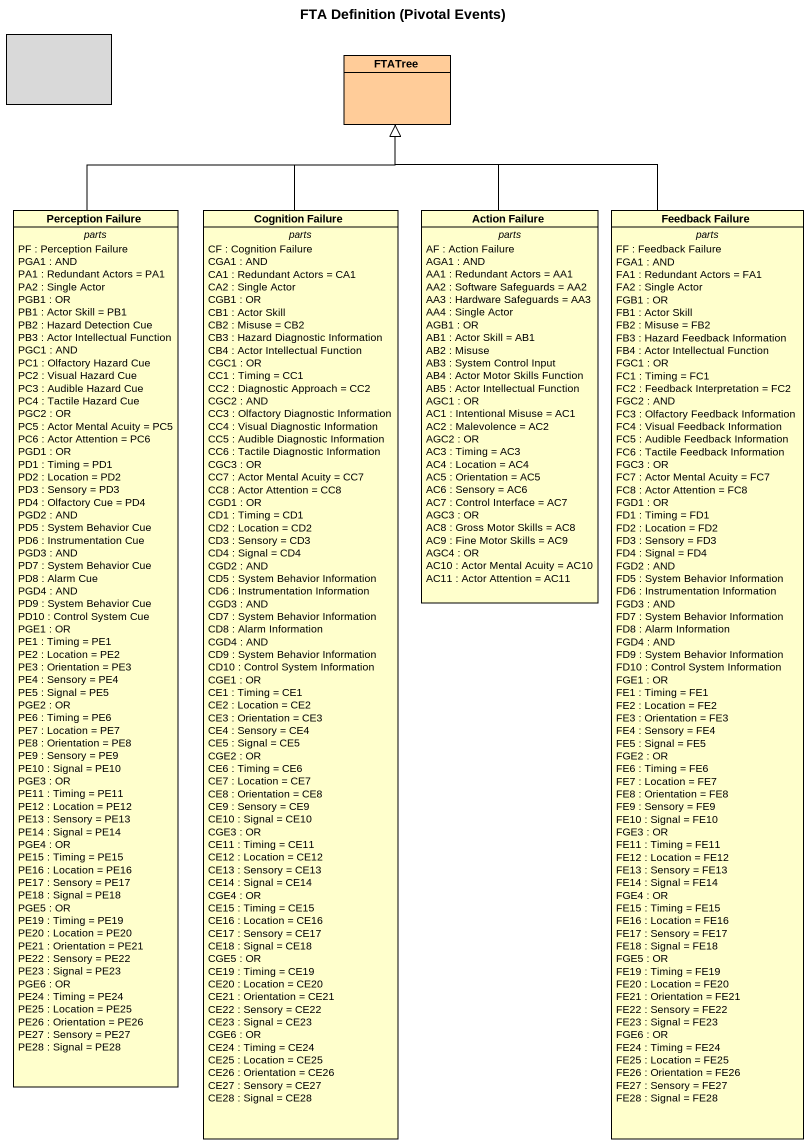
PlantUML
@startuml
title FTA Definition (Pivotal Events)
allowmixing
hide circle
hide empty members
rectangle " " as rectangle1 #D9D9D9
class FTATree #FFCC99
class "Perception Failure" as Perception_Failure {
  -- parts --
  PF : Perception Failure
  PGA1 : AND
  PA1 : Redundant Actors = PA1
  PA2 : Single Actor
  PGB1 : OR
  PB1 : Actor Skill = PB1
  PB2 : Hazard Detection Cue
  PB3 : Actor Intellectual Function
  PGC1 : AND
  PC1 : Olfactory Hazard Cue
  PC2 : Visual Hazard Cue
  PC3 : Audible Hazard Cue
  PC4 : Tactile Hazard Cue
  PGC2 : OR
  PC5 : Actor Mental Acuity = PC5
  PC6 : Actor Attention = PC6
  PGD1 : OR
  PD1 : Timing = PD1
  PD2 : Location = PD2
  PD3 : Sensory = PD3
  PD4 : Olfactory Cue = PD4
  PGD2 : AND
  PD5 : System Behavior Cue
  PD6 : Instrumentation Cue
  PGD3 : AND
  PD7 : System Behavior Cue
  PD8 : Alarm Cue
  PGD4 : AND
  PD9 : System Behavior Cue
  PD10 : Control System Cue
  PGE1 : OR
  PE1 : Timing = PE1
  PE2 : Location = PE2
  PE3 : Orientation = PE3
  PE4 : Sensory = PE4
  PE5 : Signal = PE5
  PGE2 : OR
  PE6 : Timing = PE6
  PE7 : Location = PE7
  PE8 : Orientation = PE8
  PE9 : Sensory = PE9
  PE10 : Signal = PE10
  PGE3 : OR
  PE11 : Timing = PE11
  PE12 : Location = PE12
  PE13 : Sensory = PE13
  PE14 : Signal = PE14
  PGE4 : OR
  PE15 : Timing = PE15
  PE16 : Location = PE16
  PE17 : Sensory = PE17
  PE18 : Signal = PE18
  PGE5 : OR
  PE19 : Timing = PE19
  PE20 : Location = PE20
  PE21 : Orientation = PE21
  PE22 : Sensory = PE22
  PE23 : Signal = PE23
  PGE6 : OR
  PE24 : Timing = PE24
  PE25 : Location = PE25
  PE26 : Orientation = PE26
  PE27 : Sensory = PE27
  PE28 : Signal = PE28
}
class "Cognition Failure" as Cognition_Failure {
  -- parts --
  CF : Cognition Failure
  CGA1 : AND
  CA1 : Redundant Actors = CA1
  CA2 : Single Actor
  CGB1 : OR
  CB1 : Actor Skill
  CB2 : Misuse = CB2
  CB3 : Hazard Diagnostic Information
  CB4 : Actor Intellectual Function
  CGC1 : OR
  CC1 : Timing = CC1
  CC2 : Diagnostic Approach = CC2
  CGC2 : AND
  CC3 : Olfactory Diagnostic Information
  CC4 : Visual Diagnostic Information
  CC5 : Audible Diagnostic Information
  CC6 : Tactile Diagnostic Information
  CGC3 : OR
  CC7 : Actor Mental Acuity = CC7
  CC8 : Actor Attention = CC8
  CGD1 : OR
  CD1 : Timing = CD1
  CD2 : Location = CD2
  CD3 : Sensory = CD3
  CD4 : Signal = CD4
  CGD2 : AND
  CD5 : System Behavior Information
  CD6 : Instrumentation Information
  CGD3 : AND
  CD7 : System Behavior Information
  CD8 : Alarm Information
  CGD4 : AND
  CD9 : System Behavior Information
  CD10 : Control System Information
  CGE1 : OR
  CE1 : Timing = CE1
  CE2 : Location = CE2
  CE3 : Orientation = CE3
  CE4 : Sensory = CE4
  CE5 : Signal = CE5
  CGE2 : OR
  CE6 : Timing = CE6
  CE7 : Location = CE7
  CE8 : Orientation = CE8
  CE9 : Sensory = CE9
  CE10 : Signal = CE10
  CGE3 : OR
  CE11 : Timing = CE11
  CE12 : Location = CE12
  CE13 : Sensory = CE13
  CE14 : Signal = CE14
  CGE4 : OR
  CE15 : Timing = CE15
  CE16 : Location = CE16
  CE17 : Sensory = CE17
  CE18 : Signal = CE18
  CGE5 : OR
  CE19 : Timing = CE19
  CE20 : Location = CE20
  CE21 : Orientation = CE21
  CE22 : Sensory = CE22
  CE23 : Signal = CE23
  CGE6 : OR
  CE24 : Timing = CE24
  CE25 : Location = CE25
  CE26 : Orientation = CE26
  CE27 : Sensory = CE27
  CE28 : Signal = CE28
}
class "Action Failure" as Action_Failure {
  -- parts --
  AF : Action Failure
  AGA1 : AND
  AA1 : Redundant Actors = AA1
  AA2 : Software Safeguards = AA2
  AA3 : Hardware Safeguards = AA3
  AA4 : Single Actor
  AGB1 : OR
  AB1 : Actor Skill = AB1
  AB2 : Misuse
  AB3 : System Control Input
  AB4 : Actor Motor Skills Function
  AB5 : Actor Intellectual Function
  AGC1 : OR
  AC1 : Intentional Misuse = AC1
  AC2 : Malevolence = AC2
  AGC2 : OR
  AC3 : Timing = AC3
  AC4 : Location = AC4
  AC5 : Orientation = AC5
  AC6 : Sensory = AC6
  AC7 : Control Interface = AC7
  AGC3 : OR
  AC8 : Gross Motor Skills = AC8
  AC9 : Fine Motor Skills = AC9
  AGC4 : OR
  AC10 : Actor Mental Acuity = AC10
  AC11 : Actor Attention = AC11
}
class "Feedback Failure" as Feedback_Failure {
  -- parts --
  FF : Feedback Failure
  FGA1 : AND
  FA1 : Redundant Actors = FA1
  FA2 : Single Actor
  FGB1 : OR
  FB1 : Actor Skill
  FB2 : Misuse = FB2
  FB3 : Hazard Feedback Information
  FB4 : Actor Intellectual Function
  FGC1 : OR
  FC1 : Timing = FC1
  FC2 : Feedback Interpretation = FC2
  FGC2 : AND
  FC3 : Olfactory Feedback Information
  FC4 : Visual Feedback Information
  FC5 : Audible Feedback Information
  FC6 : Tactile Feedback Information
  FGC3 : OR
  FC7 : Actor Mental Acuity = FC7
  FC8 : Actor Attention = FC8
  FGD1 : OR
  FD1 : Timing = FD1
  FD2 : Location = FD2
  FD3 : Sensory = FD3
  FD4 : Signal = FD4
  FGD2 : AND
  FD5 : System Behavior Information
  FD6 : Instrumentation Information
  FGD3 : AND
  FD7 : System Behavior Information
  FD8 : Alarm Information
  FGD4 : AND
  FD9 : System Behavior Information
  FD10 : Control System Information
  FGE1 : OR
  FE1 : Timing = FE1
  FE2 : Location = FE2
  FE3 : Orientation = FE3
  FE4 : Sensory = FE4
  FE5 : Signal = FE5
  FGE2 : OR
  FE6 : Timing = FE6
  FE7 : Location = FE7
  FE8 : Orientation = FE8
  FE9 : Sensory = FE9
  FE10 : Signal = FE10
  FGE3 : OR
  FE11 : Timing = FE11
  FE12 : Location = FE12
  FE13 : Sensory = FE13
  FE14 : Signal = FE14
  FGE4 : OR
  FE15 : Timing = FE15
  FE16 : Location = FE16
  FE17 : Sensory = FE17
  FE18 : Signal = FE18
  FGE5 : OR
  FE19 : Timing = FE19
  FE20 : Location = FE20
  FE21 : Orientation = FE21
  FE22 : Sensory = FE22
  FE23 : Signal = FE23
  FGE6 : OR
  FE24 : Timing = FE24
  FE25 : Location = FE25
  FE26 : Orientation = FE26
  FE27 : Sensory = FE27
  FE28 : Signal = FE28
}
Perception_Failure -up-|> FTATree
Cognition_Failure -up-|> FTATree
Action_Failure -up-|> FTATree
Feedback_Failure -up-|> FTATree
@enduml
